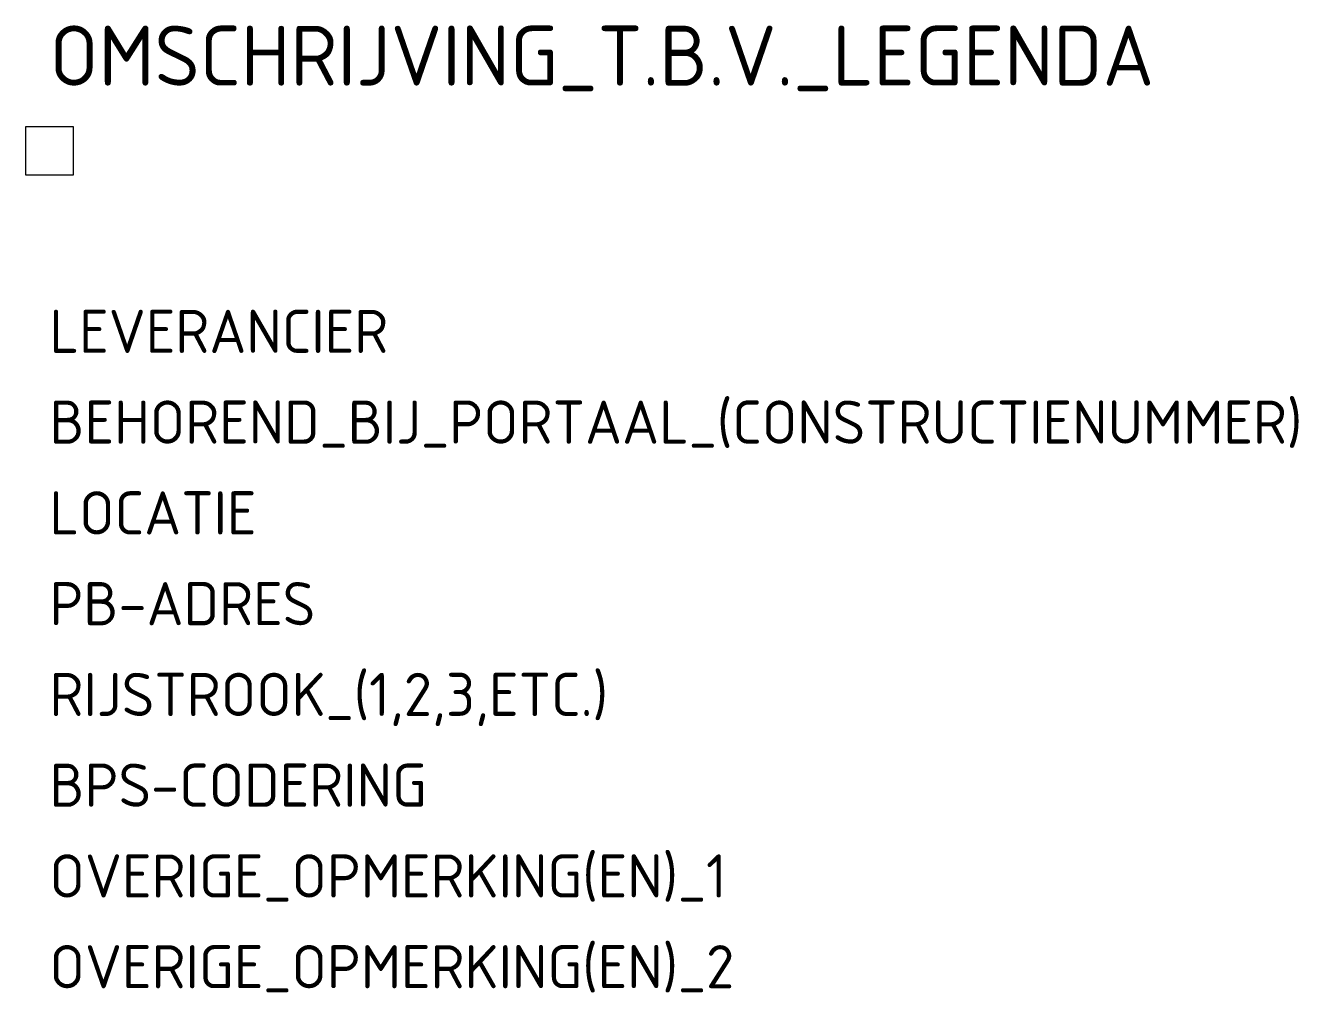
# Model space of a CAD drawing. Extents: x -1 to 52.1, y -35.1 to 5.2.
import ezdxf

# ---------------------------------------------------------------- set-up
doc = ezdxf.new("R2010")
doc.units = 0
doc.header["$LTSCALE"] = 5
doc.header["$MEASUREMENT"] = 0
doc.layers.get('0').update_dxf_attribs({"linetype": 'CONTINUOUS'})
doc.layers.add('N-WE-KL-DATA-T18', color=1, linetype='CONTINUOUS', lineweight=18)
doc.layers.add('N-WE-KL-DATA-T25', color=7, linetype='CONTINUOUS', lineweight=25)
doc.styles.add('NLCS-ISO', font='NLCS-ISO.ttf', dxfattribs={"height": 2.5})

msp = doc.modelspace()

# ---------------------------------------------------------------- linework, layer by layer
at = {"flags": 128}
msp.add_lwpolyline([(-1, 1), (-1, -1), (1, -1), (1, 1)], close=True, dxfattribs=at)

# ---------------------------------------------------------------- texts
at = {"layer": 'N-WE-KL-DATA-T18', "linetype": 'ByBlock', "style": 'NLCS-ISO', "flags": 1}
for tag, p in [('LEVERANCIER', (0, -8.431)), ('BEHOREND_BIJ_PORTAAL_(CONSTRUCTIENUMMER)', (0, -12.215)), ('LOCATIE', (0, -16)), ('PB-ADRES', (0, -19.784)), ('RIJSTROOK_(1,2,3,ETC.)', (0, -23.569)), ('BPS-CODERING', (0, -27.353)), ('OVERIGE_OPMERKING(EN)_1', (0, -31.138)), ('OVERIGE_OPMERKING(EN)_2', (0, -34.922))]:
    msp.add_attdef(tag, p, '', height=1.8, dxfattribs=at)
at = {"layer": 'N-WE-KL-DATA-T25', "linetype": 'ByBlock', "style": 'NLCS-ISO'}
msp.add_attdef('OMSCHRIJVING_T.B.V._LEGENDA', (0, 2.715), 'RD1', height=2.5, dxfattribs=at)

doc.saveas('drawing.dxf')
